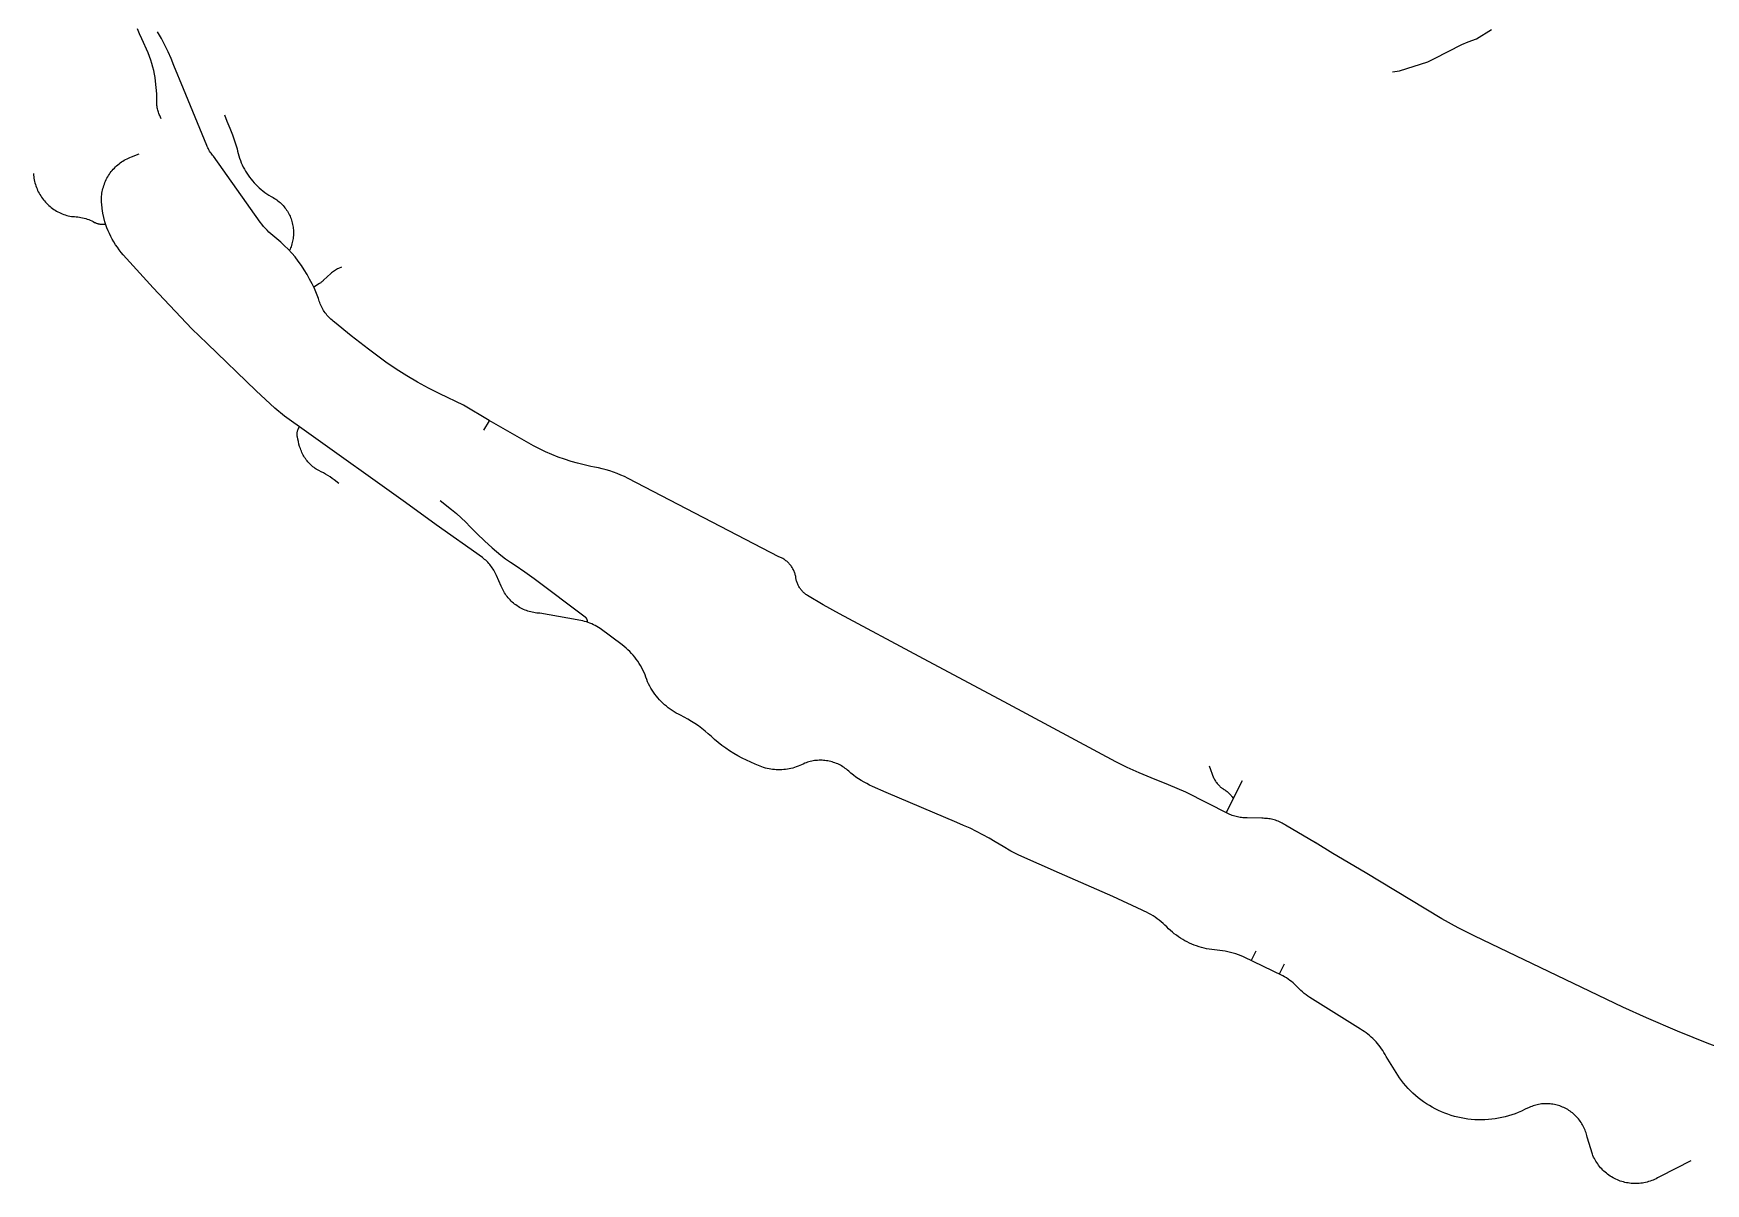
# Model space of a CAD drawing. Header units: inches. Extents: x 327545 to 344127, y 4677187 to 4689491.
# Drawn here: x 331965 to 333781, y 4678536 to 4679786 of the extents above; entities that cross this region are included whole.
import ezdxf

# ---------------------------------------------------------------- set-up
doc = ezdxf.new("R2010")
doc.units = ezdxf.units.IN
doc.header["$MEASUREMENT"] = 0
doc.layers.add('Trails', color=7, linetype='Continuous')

msp = doc.modelspace()

# ---------------------------------------------------------------- linework, layer by layer
at = {"layer": 'Trails'}
for p, q in [((332153.132, 4679663.982), (332127.808, 4679725.4447)), ((332454.0775, 4679354.5243), (332460.2585, 4679364.8964)), ((332402.4547, 4679251.8568), (332368.8403, 4679275.8815)), ((333277.6665, 4678973.5119), (333260.228, 4678939.1188)), ((333376.4262, 4678894.8441), (333356.8966, 4678906.6605)), ((333292.6687, 4678788.6255), (333287.6916, 4678778.4108)), ((333323.5563, 4678774.3543), (333318.1208, 4678763.6001))]:
    msp.add_line(p, q, dxfattribs=at)
for points in [[(332103.4119, 4679692.9415), (332101.9791, 4679696.3531), (332101.4739, 4679697.5344), (332101.0097, 4679698.7325), (332100.5872, 4679699.9458), (332100.2067, 4679701.173), (332099.8688, 4679702.4126), (332099.5739, 4679703.6631), (332099.3223, 4679704.923), (332099.1143, 4679706.1909), (332098.9502, 4679707.4652), (332098.8302, 4679708.7444), (332098.7543, 4679710.027), (332098.7228, 4679711.3114), (332098.7356, 4679712.5961), (332098.7862, 4679720.1471), (332097.6022, 4679733.7135), (332097.0114, 4679737.6072), (332096.3022, 4679741.4811), (332095.4752, 4679745.3316), (332094.5313, 4679749.1551), (332093.4714, 4679752.948), (332092.2963, 4679756.7069), (332089.5291, 4679764.5126), (332082.4655, 4679779.8633), (332080.1285, 4679785.1574), (332077.9537, 4679790.5201)], [(333441.1604, 4679743.8588), (333448.7165, 4679745.1434), (333479.5603, 4679754.9061), (333486.7571, 4679758.246), (333516.2832, 4679773.7351), (333523.1527, 4679776.6394), (333532.2516, 4679779.8269), (333548.7016, 4679789.8465)], [(332127.808, 4679725.4447), (332117.395, 4679750.7059), (332114.3853, 4679758.2544), (332111.1138, 4679765.6931), (332107.5843, 4679773.0129), (332103.8012, 4679780.205), (332099.769, 4679787.2604)], [(332172.319, 4679697.1318), (332175.0864, 4679690.3101), (332178.128, 4679682.8719), (332180.9669, 4679675.354), (332183.6011, 4679667.7619), (332186.0286, 4679660.1012), (332186.5859, 4679657.5637), (332187.2283, 4679655.0464), (332187.955, 4679652.5522), (332188.7651, 4679650.0837), (332189.6578, 4679647.644), (332190.6321, 4679645.2356), (332191.6869, 4679642.8614), (332192.8209, 4679640.524), (332194.0328, 4679638.226), (332195.3214, 4679635.9701), (332196.6852, 4679633.7589), (332198.1225, 4679631.5948), (332199.6318, 4679629.4802), (332201.2114, 4679627.4176), (332202.8595, 4679625.4093), (332204.5742, 4679623.4575), (332206.3536, 4679621.5646), (332208.1956, 4679619.7325), (332210.0982, 4679617.9635), (332212.0592, 4679616.2595), (332214.0765, 4679614.6223), (332216.2295, 4679612.9941), (332218.4379, 4679611.4418), (332220.6991, 4679609.9674), (332223.0103, 4679608.5727), (332225.3686, 4679607.2594), (332226.6854, 4679606.4635), (332227.9736, 4679605.6222), (332229.2317, 4679604.7366), (332230.4583, 4679603.8077), (332231.6517, 4679602.8367), (332232.8106, 4679601.8247), (332233.9336, 4679600.7729), (332235.0193, 4679599.6827), (332236.0663, 4679598.5554), (332237.0734, 4679597.3922), (332238.0395, 4679596.1947), (332238.9632, 4679594.9643), (332239.8436, 4679593.7025), (332240.6794, 4679592.4108), (332241.4698, 4679591.0907), (332242.2137, 4679589.7439), (332242.9103, 4679588.3721), (332243.5587, 4679586.9768), (332244.1581, 4679585.5598), (332244.7078, 4679584.1227), (332245.2071, 4679582.6674), (332245.6554, 4679581.1956), (332246.0522, 4679579.7091), (332246.3971, 4679578.2096), (332246.6894, 4679576.6991), (332246.929, 4679575.1793), (332247.1156, 4679573.6521), (332247.2488, 4679572.1193), (332247.3286, 4679570.5828), (332247.3548, 4679569.0444), (332247.3275, 4679567.5061), (332247.2465, 4679565.9696), (332247.1122, 4679564.4369), (332246.9245, 4679562.9098), (332246.6838, 4679561.3902), (332246.3903, 4679559.8799), (332246.0444, 4679558.3807), (332245.6465, 4679556.8944), (332245.1971, 4679555.423), (332244.6967, 4679553.968), (332244.1459, 4679552.5314), (332243.5455, 4679551.1148), (332242.8961, 4679549.72)], [(333357.5541, 4678906.3346), (333324.9711, 4678925.5107), (333323.6909, 4678926.3219), (333322.3841, 4678927.0896), (333321.0522, 4678927.8129), (333319.6967, 4678928.4909), (333318.3191, 4678929.1228), (333316.921, 4678929.708), (333315.5041, 4678930.2458), (333314.0698, 4678930.7356), (333312.6198, 4678931.1768), (333311.1558, 4678931.5689), (333309.6794, 4678931.9115), (333308.1923, 4678932.2042), (333306.6962, 4678932.4466), (333305.1928, 4678932.6386), (333303.6838, 4678932.7797), (333302.1709, 4678932.87), (333300.6558, 4678932.9093), (333299.1402, 4678932.8976), (333283.027, 4678933.3956), (333281.5376, 4678933.3864), (333280.0488, 4678933.4279), (333278.5623, 4678933.5199), (333277.0797, 4678933.6622), (333275.6028, 4678933.8549), (333274.1333, 4678934.0976), (333272.6729, 4678934.39), (333271.2232, 4678934.7318), (333269.786, 4678935.1227), (333268.3629, 4678935.5621), (333266.9556, 4678936.0496), (333265.5656, 4678936.5846), (333264.1945, 4678937.1664), (333262.8441, 4678937.7945), (333216.5563, 4678961.2253), (333197.8206, 4678969.2891), (333178.9107, 4678976.9353), (333165.8791, 4678982.2916), (333153.035, 4678988.0831), (333140.393, 4678994.3032), (333023.8695, 4679056.8937), (332927.0823, 4679108.7007), (332840.2478, 4679154.894), (332822.7408, 4679164.7708), (332805.5272, 4679175.1504), (332804.7253, 4679175.6695), (332803.942, 4679176.2164), (332803.1782, 4679176.7902), (332802.435, 4679177.3902), (332801.7131, 4679178.0159), (332801.0135, 4679178.6664), (332800.337, 4679179.3408), (332799.6845, 4679180.0385), (332799.0567, 4679180.7585), (332798.4544, 4679181.5), (332797.8783, 4679182.262), (332797.3292, 4679183.0437), (332796.8077, 4679183.844), (332796.3144, 4679184.6621), (332795.8499, 4679185.4968), (332795.4149, 4679186.3473), (332795.0098, 4679187.2124), (332794.6351, 4679188.0911), (332794.2913, 4679188.9824), (332793.9788, 4679189.8851), (332793.698, 4679190.7982), (332793.4492, 4679191.7205), (332793.2328, 4679192.6509), (332793.1328, 4679193.6303), (332792.9992, 4679194.6056), (332792.8321, 4679195.5758), (332792.6317, 4679196.5397), (332792.3984, 4679197.4961), (332792.1323, 4679198.4439), (332791.8337, 4679199.382), (332791.5031, 4679200.3093), (332791.1408, 4679201.2246), (332790.7472, 4679202.127), (332790.3228, 4679203.0153), (332789.8681, 4679203.8885), (332789.3837, 4679204.7455), (332788.8701, 4679205.5854), (332788.3279, 4679206.4071), (332787.7578, 4679207.2096), (332787.1604, 4679207.9921), (332786.5365, 4679208.7536), (332785.8867, 4679209.4932), (332785.2119, 4679210.21), (332784.5129, 4679210.9032), (332783.7904, 4679211.5719), (332783.0453, 4679212.2154), (332782.2786, 4679212.8329), (332781.4911, 4679213.4236), (332780.6837, 4679213.987), (332779.8575, 4679214.5222), (332779.0133, 4679215.0287), (332778.1522, 4679215.5059), (332777.2753, 4679215.9532), (332776.3834, 4679216.37), (332775.4778, 4679216.756), (332774.5594, 4679217.1106), (332610.7403, 4679302.2586), (332606.8989, 4679304.134), (332602.9988, 4679305.8837), (332599.0439, 4679307.506), (332595.0385, 4679308.9991), (332590.9867, 4679310.3615), (332586.8929, 4679311.5917), (332582.7613, 4679312.6884), (332578.5964, 4679313.6506), (332574.4024, 4679314.4771), (332570.1837, 4679315.167), (332562.9909, 4679316.7769), (332555.8523, 4679318.612), (332548.7748, 4679320.6706), (332541.7656, 4679322.9505), (332534.8314, 4679325.4496), (332527.9792, 4679328.1654), (332521.2158, 4679331.0952), (332514.5478, 4679334.2362), (332507.9817, 4679337.5851), (332460.0151, 4679365.0357), (332431.8931, 4679381.6923), (332406.255, 4679394.0085), (332394.1184, 4679400.174), (332382.1866, 4679406.727), (332370.4719, 4679413.6607), (332358.9865, 4679420.9679), (332347.7422, 4679428.641), (332328.6402, 4679442.5634), (332309.9619, 4679457.0492), (332291.7239, 4679472.0856), (332290.4612, 4679473.0418), (332289.2323, 4679474.041), (332288.0388, 4679475.0823), (332286.8821, 4679476.1642), (332285.7634, 4679477.2855), (332284.6843, 4679478.4449), (332283.6459, 4679479.6409), (332282.6496, 4679480.8721), (332281.6965, 4679482.1371), (332280.7877, 4679483.4344), (332279.9244, 4679484.7623), (332279.1076, 4679486.1193), (332278.3382, 4679487.5038), (332277.6173, 4679488.914), (332276.9456, 4679490.3484), (332276.3239, 4679491.8052), (332275.753, 4679493.2826), (332275.2336, 4679494.7789), (332274.7664, 4679496.2923), (332274.3518, 4679497.8209), (332272.2635, 4679503.1965), (332269.9872, 4679508.4951), (332267.5258, 4679513.7104), (332264.8823, 4679518.8357), (332262.0599, 4679523.8648), (332259.0622, 4679528.7914), (332255.893, 4679533.6094), (332252.556, 4679538.3128), (332249.0555, 4679542.8958), (332245.3692, 4679547.0697), (332241.5464, 4679551.1191), (332237.5913, 4679555.0392), (332233.5082, 4679558.826), (332229.3017, 4679562.4751), (332224.9763, 4679565.9826), (332222.7934, 4679567.8578), (332220.6736, 4679569.8041), (332218.6192, 4679571.8192), (332216.6325, 4679573.9011), (332214.7155, 4679576.0475), (332212.8704, 4679578.2559), (332211.0993, 4679580.524), (332160.2879, 4679652.4122), (332159.4035, 4679653.4541), (332158.5544, 4679654.525), (332157.7414, 4679655.6234), (332156.9654, 4679656.7484), (332156.2273, 4679657.8985), (332155.5278, 4679659.0726), (332154.8679, 4679660.2694), (332154.2482, 4679661.4874), (332153.6693, 4679662.7254), (332153.132, 4679663.982)], [(332368.8403, 4679275.8815), (332261.3011, 4679352.8644), (332237.6835, 4679369.6877), (332227.1078, 4679378.6822), (332216.7753, 4679387.955), (332206.6933, 4679397.4995), (332153.3989, 4679448.8203), (332136.8284, 4679464.8392), (332094.7925, 4679509.3667), (332062.3564, 4679545.1687), (332060.1582, 4679547.81), (332058.0478, 4679550.5221), (332056.0275, 4679553.3018), (332054.0995, 4679556.1463), (332052.2658, 4679559.0526), (332050.5283, 4679562.0174), (332048.8891, 4679565.0376), (332047.3498, 4679568.1099), (332045.9121, 4679571.2311), (332044.5776, 4679574.3977), (332043.3476, 4679577.6064), (332042.2235, 4679580.8538), (332041.2183, 4679585.6348), (332040.3456, 4679590.4418), (332039.6061, 4679595.2711), (332039.0002, 4679600.119), (332038.8673, 4679601.8296), (332038.7934, 4679603.5438), (332038.7786, 4679605.2596), (332038.823, 4679606.9748), (332038.9265, 4679608.6874), (332039.0889, 4679610.3955), (332039.3102, 4679612.097), (332039.5899, 4679613.7898), (332039.9278, 4679615.472), (332040.3235, 4679617.1416), (332040.7764, 4679618.7965), (332041.2862, 4679620.4348), (332041.8521, 4679622.0546), (332042.4735, 4679623.6539), (332043.1497, 4679625.2308), (332043.8798, 4679626.7835), (332044.663, 4679628.3101), (332045.4983, 4679629.8088), (332046.3848, 4679631.2779), (332047.3214, 4679632.7155), (332048.3069, 4679634.12), (332049.3404, 4679635.4896), (332050.4203, 4679636.8229), (332051.5457, 4679638.1181), (332052.7149, 4679639.3738), (332053.9268, 4679640.5884), (332055.1798, 4679641.7605), (332056.4724, 4679642.8888), (332057.8032, 4679643.9718), (332059.1705, 4679645.0084), (332060.5728, 4679645.9972), (332062.0082, 4679646.937), (332063.4752, 4679647.8269), (332064.972, 4679648.6656), (332066.4969, 4679649.4523), (332068.0479, 4679650.1859), (332069.6233, 4679650.8657), (332071.2212, 4679651.4907), (332079.6432, 4679654.9862)], [(331964.848, 4679633.3972), (331964.9752, 4679631.6818), (331965.161, 4679629.9718), (331965.4052, 4679628.2692), (331965.7074, 4679626.5759), (331966.0674, 4679624.8939), (331966.4847, 4679623.2252), (331966.9588, 4679621.5718), (331967.4892, 4679619.9355), (331968.0752, 4679618.3183), (331968.7162, 4679616.7222), (331969.4115, 4679615.1488), (331970.1601, 4679613.6002), (331970.9612, 4679612.0781), (331971.8139, 4679610.5843), (331972.7172, 4679609.1205), (331973.67, 4679607.6884), (331974.6713, 4679606.2898), (331975.7198, 4679604.9262), (331976.8143, 4679603.5993), (331977.9535, 4679602.3106), (331979.1362, 4679601.0616), (331980.3609, 4679599.8538), (331981.6261, 4679598.6886), (331982.9305, 4679597.5673), (331984.2725, 4679596.4913), (331985.6504, 4679595.4618), (331987.0628, 4679594.4801), (331988.5079, 4679593.5472), (331989.9841, 4679592.6643), (331991.4896, 4679591.8323), (331993.0227, 4679591.0524), (331994.5815, 4679590.3253), (331996.1643, 4679589.652), (331997.7692, 4679589.0332), (331999.3944, 4679588.4696), (332001.0378, 4679587.962), (332002.6977, 4679587.5108), (332004.372, 4679587.1167), (332006.0588, 4679586.7801), (332007.8099, 4679586.7494), (332009.559, 4679586.6612), (332011.3043, 4679586.5157), (332013.0439, 4679586.3129), (332014.7758, 4679586.0531), (332016.4984, 4679585.7365), (332018.2095, 4679585.3636), (332019.9075, 4679584.9347), (332021.5906, 4679584.4502), (332023.2567, 4679583.9107), (332024.9043, 4679583.3168), (332026.5315, 4679582.6691), (332028.1365, 4679581.9684), (332029.7177, 4679581.2153), (332031.2733, 4679580.4106), (332031.8091, 4679580.1341), (332032.3542, 4679579.8762), (332032.9079, 4679579.6374), (332033.4695, 4679579.4179), (332034.0383, 4679579.2179), (332034.6138, 4679579.0378), (332035.1951, 4679578.8776), (332035.7817, 4679578.7377), (332036.3727, 4679578.6182), (332036.9675, 4679578.5192), (332037.5654, 4679578.4408), (332038.1656, 4679578.3832), (332038.7674, 4679578.3463), (332039.3702, 4679578.3303), (332039.9732, 4679578.3352), (332040.5756, 4679578.361), (332041.1768, 4679578.4076), (332041.776, 4679578.4749), (332042.3726, 4679578.563), (332042.9657, 4679578.6716)], [(332299.6119, 4679531.7744), (332296.1713, 4679530.4204), (332295.0438, 4679529.8299), (332293.9367, 4679529.2019), (332292.8515, 4679528.537), (332291.7892, 4679527.836), (332290.7511, 4679527.0996), (332289.7383, 4679526.3287), (332288.7521, 4679525.5241), (332287.7935, 4679524.6868), (332280.0466, 4679517.4261), (332279.4509, 4679516.8661), (332278.8368, 4679516.3263), (332278.205, 4679515.8073), (332277.5562, 4679515.3097), (332276.8911, 4679514.8341), (332276.2105, 4679514.381), (332275.5151, 4679513.9509), (332269.2359, 4679510.1381)], [(332296.3886, 4679296.588), (332291.6678, 4679300.6135), (332289.3845, 4679302.2733), (332287.049, 4679303.8587), (332284.6635, 4679305.368), (332282.2307, 4679306.7997), (332279.753, 4679308.1522), (332277.233, 4679309.4242), (332274.6734, 4679310.6143), (332273.366, 4679311.3772), (332272.0862, 4679312.1852), (332270.8353, 4679313.0375), (332269.6149, 4679313.9328), (332268.4265, 4679314.8703), (332267.2716, 4679315.8487), (332266.1515, 4679316.8667), (332265.0677, 4679317.9233), (332264.0214, 4679319.0171), (332263.014, 4679320.1467), (332262.0466, 4679321.3109), (332261.1205, 4679322.508), (332260.2367, 4679323.7368), (332259.3963, 4679324.9957), (332258.6004, 4679326.2832), (332257.85, 4679327.5977), (332257.1459, 4679328.9376), (332256.489, 4679330.3012), (332255.8801, 4679331.687), (332255.32, 4679333.0931), (332254.8093, 4679334.518), (332253.9976, 4679337.0345), (332253.2601, 4679339.5738), (332252.5974, 4679342.1335), (332252.0101, 4679344.7117), (332251.4987, 4679347.306), (332251.4144, 4679347.8195), (332251.348, 4679348.3358), (332251.2995, 4679348.854), (332251.269, 4679349.3735), (332251.2564, 4679349.8938), (332251.262, 4679350.4143), (332251.2855, 4679350.9342), (332251.3271, 4679351.453), (332251.3866, 4679351.97), (332251.464, 4679352.4847), (332251.5591, 4679352.9964), (332251.672, 4679353.5045), (332251.8023, 4679354.0084), (332251.9501, 4679354.5074), (332252.115, 4679355.0011), (332252.2969, 4679355.4887), (332252.4957, 4679355.9697), (332252.711, 4679356.4436), (332252.9425, 4679356.9097), (332253.1901, 4679357.3675), (332253.4534, 4679357.8164), (332253.732, 4679358.256)], [(332406.7401, 4679278.1216), (332419.0483, 4679268.4895), (332424.3385, 4679264.0351), (332429.4899, 4679259.4207), (332434.4975, 4679254.6508), (332439.3568, 4679249.7299), (332446.9847, 4679241.8711), (332454.8555, 4679234.2556), (332462.9613, 4679226.8907), (332467.7704, 4679222.7811), (332472.6982, 4679218.8146), (332477.7405, 4679214.9948), (332482.893, 4679211.325), (332488.1512, 4679207.8083), (332498.6249, 4679200.8014), (332508.8861, 4679193.4868), (332564.0348, 4679151.7651), (332564.1973, 4679151.6244), (332564.3548, 4679151.4781), (332564.5071, 4679151.3265), (332564.654, 4679151.1696), (332564.7955, 4679151.0078), (332564.9312, 4679150.8411), (332565.061, 4679150.6698), (332565.1848, 4679150.4941), (332565.3025, 4679150.3142), (332565.4138, 4679150.1304), (332565.5187, 4679149.9428), (332565.617, 4679149.7516), (332565.7086, 4679149.5572), (332565.7933, 4679149.3597), (332565.8712, 4679149.1593), (332565.9421, 4679148.9564), (332566.0059, 4679148.7512), (332566.0625, 4679148.5438), (332566.1119, 4679148.3346), (332566.154, 4679148.1239), (332566.1887, 4679147.9118), (332566.2161, 4679147.6986), (332566.2361, 4679147.4846), (332566.2486, 4679147.27), (332566.2536, 4679147.0551), (332566.2512, 4679146.8402), (332566.2413, 4679146.6255), (332566.224, 4679146.4112), (332566.1992, 4679146.1977), (332566.167, 4679145.9852)], [(333764.9985, 4678560.7212), (333731.9054, 4678543.9368), (333730.4231, 4678543.0292), (333728.9102, 4678542.1735), (333727.3686, 4678541.3707), (333725.8002, 4678540.6217), (333724.2068, 4678539.9275), (333722.5903, 4678539.2888), (333720.9526, 4678538.7065), (333719.2958, 4678538.1812), (333717.6218, 4678537.7135), (333715.9326, 4678537.3041), (333714.2303, 4678536.9534), (333712.5168, 4678536.6619), (333710.7943, 4678536.4298), (333709.0647, 4678536.2575), (333707.3303, 4678536.1452), (333705.593, 4678536.093), (333703.8549, 4678536.101), (333702.1181, 4678536.1691), (333700.3848, 4678536.2973), (333698.6569, 4678536.4854), (333696.9366, 4678536.7332), (333695.2258, 4678537.0404), (333693.5268, 4678537.4066), (333691.8414, 4678537.8315), (333690.1717, 4678538.3144), (333688.5198, 4678538.8548), (333686.8876, 4678539.4521), (333685.277, 4678540.1056), (333683.69, 4678540.8143), (333682.1284, 4678541.5777), (333680.5943, 4678542.3946), (333679.0893, 4678543.2641), (333677.6154, 4678544.1852), (333676.1742, 4678545.1567), (333674.7675, 4678546.1776), (333673.3969, 4678547.2465), (333672.0642, 4678548.3623), (333670.771, 4678549.5235), (333669.5187, 4678550.7287), (333668.3088, 4678551.9767), (333667.1429, 4678553.2657), (333666.0223, 4678554.5943), (333664.9484, 4678555.9609), (333663.9224, 4678557.3639), (333662.9456, 4678558.8015), (333662.0191, 4678560.2721), (333661.1442, 4678561.7739), (333660.3217, 4678563.3051), (333659.5527, 4678564.8638), (333658.8381, 4678566.4482), (333658.1788, 4678568.0564), (333652.4215, 4678586.6708), (333652.0832, 4678588.1962), (333651.6925, 4678589.7089), (333651.2497, 4678591.2072), (333650.7554, 4678592.6893), (333650.2103, 4678594.1535), (333649.6148, 4678595.5979), (333648.9698, 4678597.0209), (333648.2761, 4678598.4208), (333647.5344, 4678599.7959), (333646.7456, 4678601.1445), (333645.9107, 4678602.4651), (333645.0307, 4678603.7561), (333644.1066, 4678605.0158), (333643.1395, 4678606.2429), (333642.1307, 4678607.4359), (333641.0812, 4678608.5933), (333639.9923, 4678609.7137), (333638.8654, 4678610.7959), (333637.7018, 4678611.8385), (333636.5029, 4678612.8402), (333635.27, 4678613.8), (333634.0048, 4678614.7166), (333632.7086, 4678615.5889), (333631.3831, 4678616.4159), (333630.0298, 4678617.1967), (333628.6503, 4678617.9302), (333627.2464, 4678618.6156), (333625.8195, 4678619.2521), (333624.3716, 4678619.839), (333622.9042, 4678620.3754), (333621.4192, 4678620.8609), (333619.9182, 4678621.2947), (333618.4032, 4678621.6765), (333616.8759, 4678622.0057), (333615.3382, 4678622.2819), (333613.7918, 4678622.5048), (333612.2387, 4678622.6742), (333610.6806, 4678622.7898), (333609.1194, 4678622.8515), (333607.5571, 4678622.8593), (333605.9954, 4678622.8131), (333604.4362, 4678622.7129), (333602.8815, 4678622.559), (333601.333, 4678622.3514), (333599.7926, 4678622.0904), (333598.2621, 4678621.7764), (333596.7434, 4678621.4097), (333595.2382, 4678620.9908), (333593.7484, 4678620.5201), (333592.2758, 4678619.9982), (333590.8221, 4678619.4258), (333589.389, 4678618.8035), (333585.2042, 4678616.8179), (333581.0852, 4678614.6991), (333577.6636, 4678613.2364), (333574.1936, 4678611.8925), (333570.6794, 4678610.669), (333567.1251, 4678609.5672), (333563.535, 4678608.5886), (333559.9133, 4678607.7342), (333556.2643, 4678607.0052), (333552.5923, 4678606.4023), (333548.9018, 4678605.9262), (333545.197, 4678605.5776), (333541.4824, 4678605.3569), (333537.7625, 4678605.2643), (333534.0415, 4678605.2999), (333530.324, 4678605.4637), (333526.6143, 4678605.7554), (333522.9169, 4678606.1748), (333519.2362, 4678606.7214), (333515.5764, 4678607.3944), (333511.942, 4678608.1932), (333508.3373, 4678609.1167), (333504.7666, 4678610.1638), (333501.234, 4678611.3333), (333497.7438, 4678612.6239), (333494.3002, 4678614.0339), (333490.9072, 4678615.5618), (333487.5689, 4678617.2057), (333484.2892, 4678618.9636), (333481.072, 4678620.8334), (333477.9211, 4678622.813), (333474.8403, 4678624.9), (333471.8332, 4678627.0919), (333468.9035, 4678629.3861), (333466.0545, 4678631.7798), (333463.2897, 4678634.2703), (333460.6124, 4678636.8546), (333458.0257, 4678639.5296), (333455.5326, 4678642.2922), (333453.1363, 4678645.139), (333450.8394, 4678648.0666), (333448.6448, 4678651.0717), (333434.1164, 4678674.1557), (333433.0028, 4678676.3127), (333431.8148, 4678678.4297), (333430.554, 4678680.504), (333429.2217, 4678682.5332), (333427.8196, 4678684.5149), (333426.3495, 4678686.4466), (333424.813, 4678688.3259), (333423.2121, 4678690.1507), (333421.5487, 4678691.9187), (333419.8248, 4678693.6277), (333418.0424, 4678695.2757), (333416.2039, 4678696.8607), (333414.3112, 4678698.3809), (333412.3669, 4678699.8342), (333410.3732, 4678701.219), (333408.3325, 4678702.5336), (333406.2473, 4678703.7765), (333351.3528, 4678738.1969), (333349.275, 4678739.6041), (333347.2468, 4678741.0819), (333345.2707, 4678742.6286), (333343.3489, 4678744.2423), (333341.4837, 4678745.9211), (333339.6774, 4678747.6631), (333337.932, 4678749.4662), (333336.3321, 4678751.0512), (333334.6828, 4678752.5849), (333332.9859, 4678754.0656), (333331.2431, 4678755.492), (333329.4559, 4678756.8625), (333327.6264, 4678758.1758), (333325.7563, 4678759.4307), (333323.8474, 4678760.6258), (333321.9017, 4678761.7599), (333279.3516, 4678782.47), (333276.5955, 4678783.6169), (333273.8029, 4678784.6719), (333270.9768, 4678785.6338), (333268.1205, 4678786.5016), (333265.237, 4678787.2743), (333262.3295, 4678787.9512), (333259.4012, 4678788.5313), (333256.4552, 4678789.0142), (333253.4949, 4678789.3992), (333250.5235, 4678789.686), (333247.5442, 4678789.8742), (333244.7439, 4678790.2296), (333241.9567, 4678790.6761), (333239.1855, 4678791.2131), (333236.4332, 4678791.8402), (333233.7029, 4678792.5565), (333230.9973, 4678793.3614), (333228.3194, 4678794.254), (333225.672, 4678795.2334), (333223.0579, 4678796.2984), (333220.5331, 4678797.4245), (333218.0465, 4678798.6323), (333215.6006, 4678799.9207), (333213.198, 4678801.2882), (333210.8414, 4678802.7334), (333208.5332, 4678804.2547), (333206.2759, 4678805.8506), (333204.0719, 4678807.5194), (333201.9235, 4678809.2591), (333199.8331, 4678811.0681), (333197.8028, 4678812.9444), (333195.8349, 4678814.8859), (333193.9058, 4678816.807), (333191.9124, 4678818.6612), (333189.857, 4678820.4465), (333187.7419, 4678822.1606), (333185.5696, 4678823.8017), (333183.3427, 4678825.3679), (333181.0637, 4678826.8572), (333178.7353, 4678828.268), (333176.3601, 4678829.5986), (333173.941, 4678830.8476), (333171.4808, 4678832.0133), (333168.9822, 4678833.0946), (333137.3178, 4678848.131), (333079.4438, 4678873.249), (333035.2238, 4678892.7851), (333026.5492, 4678897.3385), (333018.013, 4678902.1464), (333009.6227, 4678907.2046), (333002.9302, 4678911.2338), (332996.1168, 4678915.0551), (332989.1891, 4678918.665), (332982.1536, 4678922.0599), (332975.0169, 4678925.2367), (332967.7858, 4678928.1924), (332891.0434, 4678961.1012), (332876.2408, 4678967.6098), (332873.1172, 4678969.0656), (332870.0412, 4678970.6195), (332867.016, 4678972.2699), (332864.0444, 4678974.0152), (332861.1296, 4678975.8536), (332858.2744, 4678977.7833), (332855.4816, 4678979.8024), (332852.7541, 4678981.9088), (332851.6214, 4678983.0392), (332850.4501, 4678984.1296), (332849.2419, 4678985.1789), (332847.9981, 4678986.1858), (332846.7202, 4678987.149), (332845.4097, 4678988.0674), (332844.0683, 4678988.94), (332842.6974, 4678989.7656), (332841.2988, 4678990.5432), (332839.8742, 4678991.2721), (332838.4251, 4678991.9511), (332836.9535, 4678992.5797), (332835.461, 4678993.157), (332833.9494, 4678993.6822), (332832.4205, 4678994.1549), (332830.8762, 4678994.5743), (332829.3183, 4678994.9401), (332827.7487, 4678995.2518), (332826.1692, 4678995.509), (332824.5818, 4678995.7113), (332822.9884, 4678995.8587), (332821.3907, 4678995.9508), (332819.7909, 4678995.9875), (332818.1908, 4678995.9689), (332816.5922, 4678995.895), (332814.9972, 4678995.7658), (332813.4076, 4678995.5814), (332811.8253, 4678995.3422), (332810.2522, 4678995.0484), (332808.6903, 4678994.7003), (332807.1413, 4678994.2984), (332805.6072, 4678993.8431), (332804.0897, 4678993.335), (332802.5907, 4678992.7748), (332800.822, 4678991.8354), (332799.0216, 4678990.9583), (332797.1917, 4678990.1445), (332795.3345, 4678989.3951), (332793.4523, 4678988.7108), (332791.5474, 4678988.0927), (332789.6221, 4678987.5413), (332787.6788, 4678987.0575), (332785.7197, 4678986.6417), (332783.7473, 4678986.2945), (332781.764, 4678986.0163), (332779.7723, 4678985.8075), (332777.7744, 4678985.6682), (332775.7729, 4678985.5987), (332773.7702, 4678985.5991), (332771.7688, 4678985.6693), (332769.771, 4678985.8093), (332767.7793, 4678986.0189), (332765.7961, 4678986.2978), (332763.8239, 4678986.6458), (332761.865, 4678987.0623), (332759.9218, 4678987.5469), (332757.9967, 4678988.0989), (332756.092, 4678988.7178), (332754.2101, 4678989.4027), (332752.3532, 4678990.1528), (332750.5236, 4678990.9673), (332748.7235, 4678991.8451), (332743.9262, 4678993.839), (332739.1982, 4678995.9918), (332734.5445, 4678998.301), (332729.9705, 4679000.7642), (332725.4812, 4679003.3786), (332721.0815, 4679006.1412), (332716.7764, 4679009.049), (332712.5707, 4679012.0988), (332708.4691, 4679015.2871), (332704.476, 4679018.6105), (332701.1981, 4679021.7512), (332697.8207, 4679024.7845), (332694.3471, 4679027.7074), (332690.7811, 4679030.5167), (332687.1264, 4679033.2096), (332683.3867, 4679035.7832), (332679.566, 4679038.2348), (332675.6682, 4679040.562), (332671.6974, 4679042.7622), (332667.6577, 4679044.8333), (332665.3354, 4679045.9996), (332663.0549, 4679047.2458), (332660.819, 4679048.5702), (332658.6304, 4679049.9713), (332656.4915, 4679051.4473), (332654.4052, 4679052.9966), (332652.3737, 4679054.6173), (332650.3996, 4679056.3074), (332648.4853, 4679058.0648), (332646.633, 4679059.8876), (332644.845, 4679061.7734), (332643.1234, 4679063.72), (332641.4703, 4679065.7251), (332639.8876, 4679067.7863), (332638.3773, 4679069.9011), (332636.9412, 4679072.067), (332635.581, 4679074.2813), (332634.2984, 4679076.5414), (332633.0948, 4679078.8446), (332631.9717, 4679081.1882), (332631.1353, 4679083.8158), (332630.2079, 4679086.4127), (332629.1906, 4679088.9757), (332628.0847, 4679091.5018), (332626.8916, 4679093.9878), (332625.6125, 4679096.4307), (332624.2492, 4679098.8277), (332622.8033, 4679101.1757), (332621.2765, 4679103.472), (332619.6706, 4679105.7137), (332617.9877, 4679107.8981), (332616.2297, 4679110.0226), (332614.3989, 4679112.0846), (332612.4973, 4679114.0816), (332610.5273, 4679116.0112), (332608.4914, 4679117.871), (332606.392, 4679119.6588), (332604.2315, 4679121.3724), (332580.4203, 4679139.2154), (332578.6573, 4679140.3091), (332576.8584, 4679141.3427), (332575.0257, 4679142.315), (332573.1611, 4679143.2249), (332571.2669, 4679144.0713), (332569.3453, 4679144.8533), (332567.3983, 4679145.57), (332565.4282, 4679146.2205), (332563.4373, 4679146.8042), (332561.4278, 4679147.3204), (332559.4021, 4679147.7684), (332557.3624, 4679148.1477), (332555.311, 4679148.458), (332514.7244, 4679155.6927), (332513.089, 4679155.7836), (332511.4578, 4679155.9316), (332509.8327, 4679156.1365), (332508.2158, 4679156.398), (332506.609, 4679156.7159), (332505.0143, 4679157.0897), (332503.4337, 4679157.519), (332501.869, 4679158.0033), (332500.3221, 4679158.542), (332498.7951, 4679159.1343), (332497.2897, 4679159.7797), (332495.8077, 4679160.4773), (332494.351, 4679161.2262), (332492.9214, 4679162.0256), (332491.5206, 4679162.8744), (332490.1503, 4679163.7717), (332488.8122, 4679164.7163), (332487.5079, 4679165.707), (332486.239, 4679166.7428), (332485.0071, 4679167.8222), (332483.8136, 4679168.944), (332482.6601, 4679170.1069), (332481.5479, 4679171.3093), (332480.4784, 4679172.5499), (332479.4529, 4679173.827), (332478.4726, 4679175.1393), (332477.5388, 4679176.4849), (332476.6526, 4679177.8624), (332475.8151, 4679179.27), (332475.0272, 4679180.706), (332474.2901, 4679182.1687), (332473.6044, 4679183.6562), (332472.9712, 4679185.1667), (332467.7654, 4679196.8496), (332467.1352, 4679198.2759), (332466.4569, 4679199.6799), (332465.7314, 4679201.0601), (332464.9594, 4679202.4149), (332464.1419, 4679203.7426), (332463.2797, 4679205.0419), (332462.3739, 4679206.3111), (332461.4255, 4679207.5488), (332460.4357, 4679208.7536), (332459.4055, 4679209.9241), (332458.3361, 4679211.0589), (332457.2289, 4679212.1568), (332456.085, 4679213.2164), (332454.9057, 4679214.2366), (332453.6925, 4679215.2161), (332452.4468, 4679216.1539), (332402.4547, 4679251.8568)], [(333241.8774, 4678990.0095), (333246.7351, 4678977.0162), (333247.1913, 4678976.0795), (333247.6793, 4678975.1591), (333248.1987, 4678974.2559), (333248.7487, 4678973.371), (333249.3286, 4678972.5055), (333249.938, 4678971.6604), (333250.5759, 4678970.8367), (333251.2417, 4678970.0353), (333251.9346, 4678969.2573), (333252.6537, 4678968.5034), (333253.3982, 4678967.7746), (333253.8944, 4678967.2938), (333254.4068, 4678966.8303), (333254.9347, 4678966.3845), (333255.4775, 4678965.9571), (333256.0347, 4678965.5486), (333256.6055, 4678965.1593), (333257.1893, 4678964.7898), (333258.061, 4678964.2836), (333258.915, 4678963.7483), (333259.7505, 4678963.1844), (333260.5664, 4678962.5926), (333261.3619, 4678961.9736), (333262.136, 4678961.328), (333262.8879, 4678960.6567), (333263.6166, 4678959.9603), (333264.3214, 4678959.2397), (333265.0014, 4678958.4957), (333265.6559, 4678957.7292), (333266.2841, 4678956.941), (333266.8854, 4678956.1319), (333267.4589, 4678955.3031), (333268.0041, 4678954.4553)], [(333829.5398, 4678671.6299), (333784.7413, 4678687.8566), (333750.7822, 4678701.6441), (333717.1261, 4678716.1552), (333691.2972, 4678727.7409), (333530.3294, 4678804.7538), (333512.3297, 4678813.9963), (333494.6601, 4678823.8553), (333477.3418, 4678834.3191), (333411.2926, 4678873.9719), (333376.4262, 4678894.8441)]]:
    msp.add_lwpolyline(points, dxfattribs=at)

doc.saveas('drawing.dxf')
